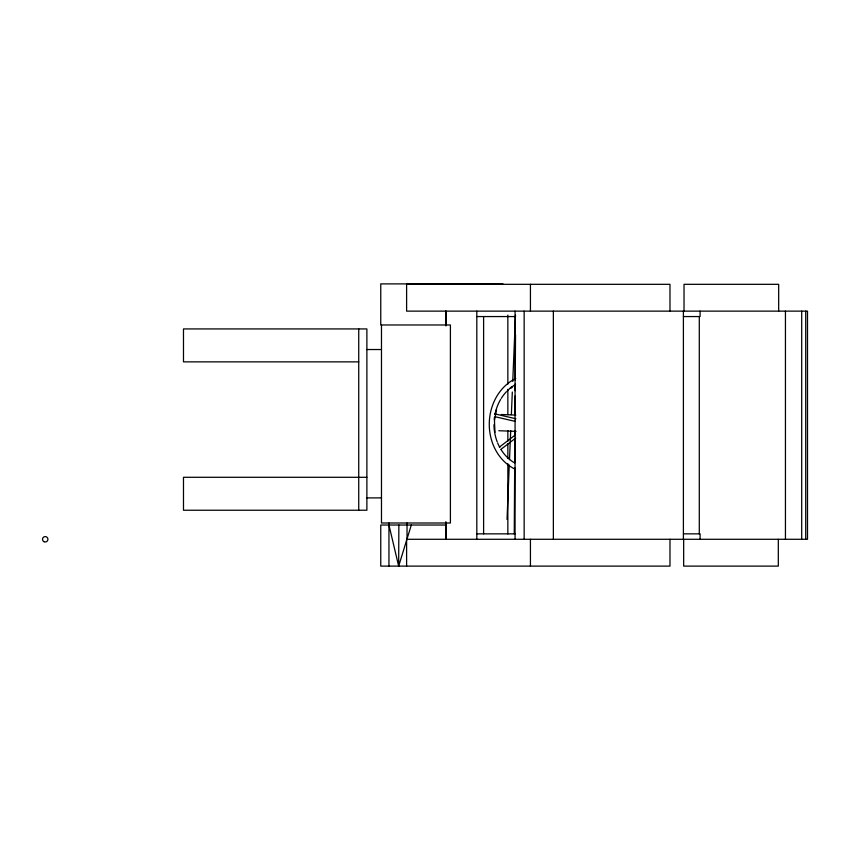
<?xml version="1.0" encoding="UTF-8"?>
<svg xmlns="http://www.w3.org/2000/svg" width="850" height="850" viewBox="0 0 850 850"><rect width="100%" height="100%" fill="white"/><g stroke="black" fill="none" stroke-linecap="round" stroke-linejoin="round"><path stroke-width="1.27" d="M411.315 525.024L398.661 566.111L398.862 525.024M514.25 533.981L514.675 467.659M514.707 462.347L514.866 438.473M514.877 435.827L514.909 430.514M515.015 414.598L515.132 396.026M515.164 390.724L515.206 384.094M515.238 380.109L515.525 335.006M507.025 519.392L509.277 465.003M509.501 459.701L510.712 430.514M511.371 414.598L512.316 392.052M512.752 381.438L515.504 315.116M510.266 388.046L511.806 387.791L512.189 386.835M496.527 409.572L494.456 420.856L494.987 432.353M510.499 387.738L511.317 387.175M499.375 447.111L515.164 435.072M500.969 449.31L515.695 438.069M502.987 283.889L380.757 283.889L380.757 324.976L450.404 324.976L450.404 522.994L381.48 522.994L381.48 324.976M476.818 316.561L515.068 316.561M683.4 316.561L700.092 316.561L700.092 311.132M366.881 349.531L381.48 349.531M358.732 361.866L183.483 361.866L183.483 328.929L366.881 328.929L366.881 510.234L183.483 510.234L183.483 477.296L366.881 477.296M366.881 497.898L381.48 497.898M446.027 525.024L380.757 525.024L380.757 566.111L669.981 566.111L669.981 539.283M476.818 533.853L515.068 533.853M683.4 533.853L700.092 533.853L700.092 539.283M501.213 414.524L515.812 415.076M498.791 430.727L516.035 431.386M494.594 413.833L515.865 418.752M495.359 416.787L515.376 421.419M388.949 525.024L398.661 566.111M805.715 311.132L805.715 539.283M801.699 311.132L801.699 539.283M785.442 311.132L785.442 539.283M778.674 311.132L778.674 284.314L684.027 284.314L684.027 311.132M778.313 539.283L778.313 566.111L683.666 566.111L683.666 539.283M699.295 316.561L699.295 533.853M683.4 311.132L683.4 539.283M669.981 311.132L669.981 284.314L406.608 284.314L406.608 311.132L807.5 311.132L807.5 539.283L406.608 539.283L406.608 566.111M553.361 311.132L553.361 539.283M530.432 284.314L530.432 311.132M530.432 539.283L530.432 566.111M524.153 311.132L524.153 539.283M515.068 311.132L515.068 539.283M507.854 315.116L507.854 384.094M507.854 389.396L507.854 414.598M507.854 430.514L507.854 441.129M507.854 443.785L507.854 458.373M507.854 463.675L507.854 533.981M483.608 316.561L483.608 533.853M476.818 311.132L476.818 539.283M446.038 311.132L446.038 325.72M446.038 522.038L446.038 539.283M445.697 311.132L445.697 325.72M445.697 522.038L445.697 539.283M407.033 522.994L407.033 539.283M388.949 522.994L388.949 566.111M358.732 328.929L358.732 510.234M514.717 462.974A43.743 37.91 -87.8 0 1 501.054 449.597M499.821 447.493A43.743 37.91 -87.8 0 1 497.686 443.073M497.229 441.926A43.743 37.91 -87.8 0 1 493.978 424.66M494.19 419.603A43.743 37.91 -87.8 0 1 494.498 417.074M494.923 414.566A43.743 37.91 -87.8 0 1 500.629 399.436M501.256 398.395A43.743 37.91 -87.8 0 1 506.419 391.701M507.248 390.862A43.743 37.91 -87.8 0 1 515.546 384.529M515.408 469.317A49.172 42.617 -87.8 0 1 489.271 424.086A49.172 42.617 -87.8 0 1 515.769 378.473M43.86 541.641A2.72 2.72 0 0 0 47.929 539.283A2.72 2.72 0 0 0 43.86 536.934A2.72 2.72 0 0 0 43.86 541.641"/></g></svg>
